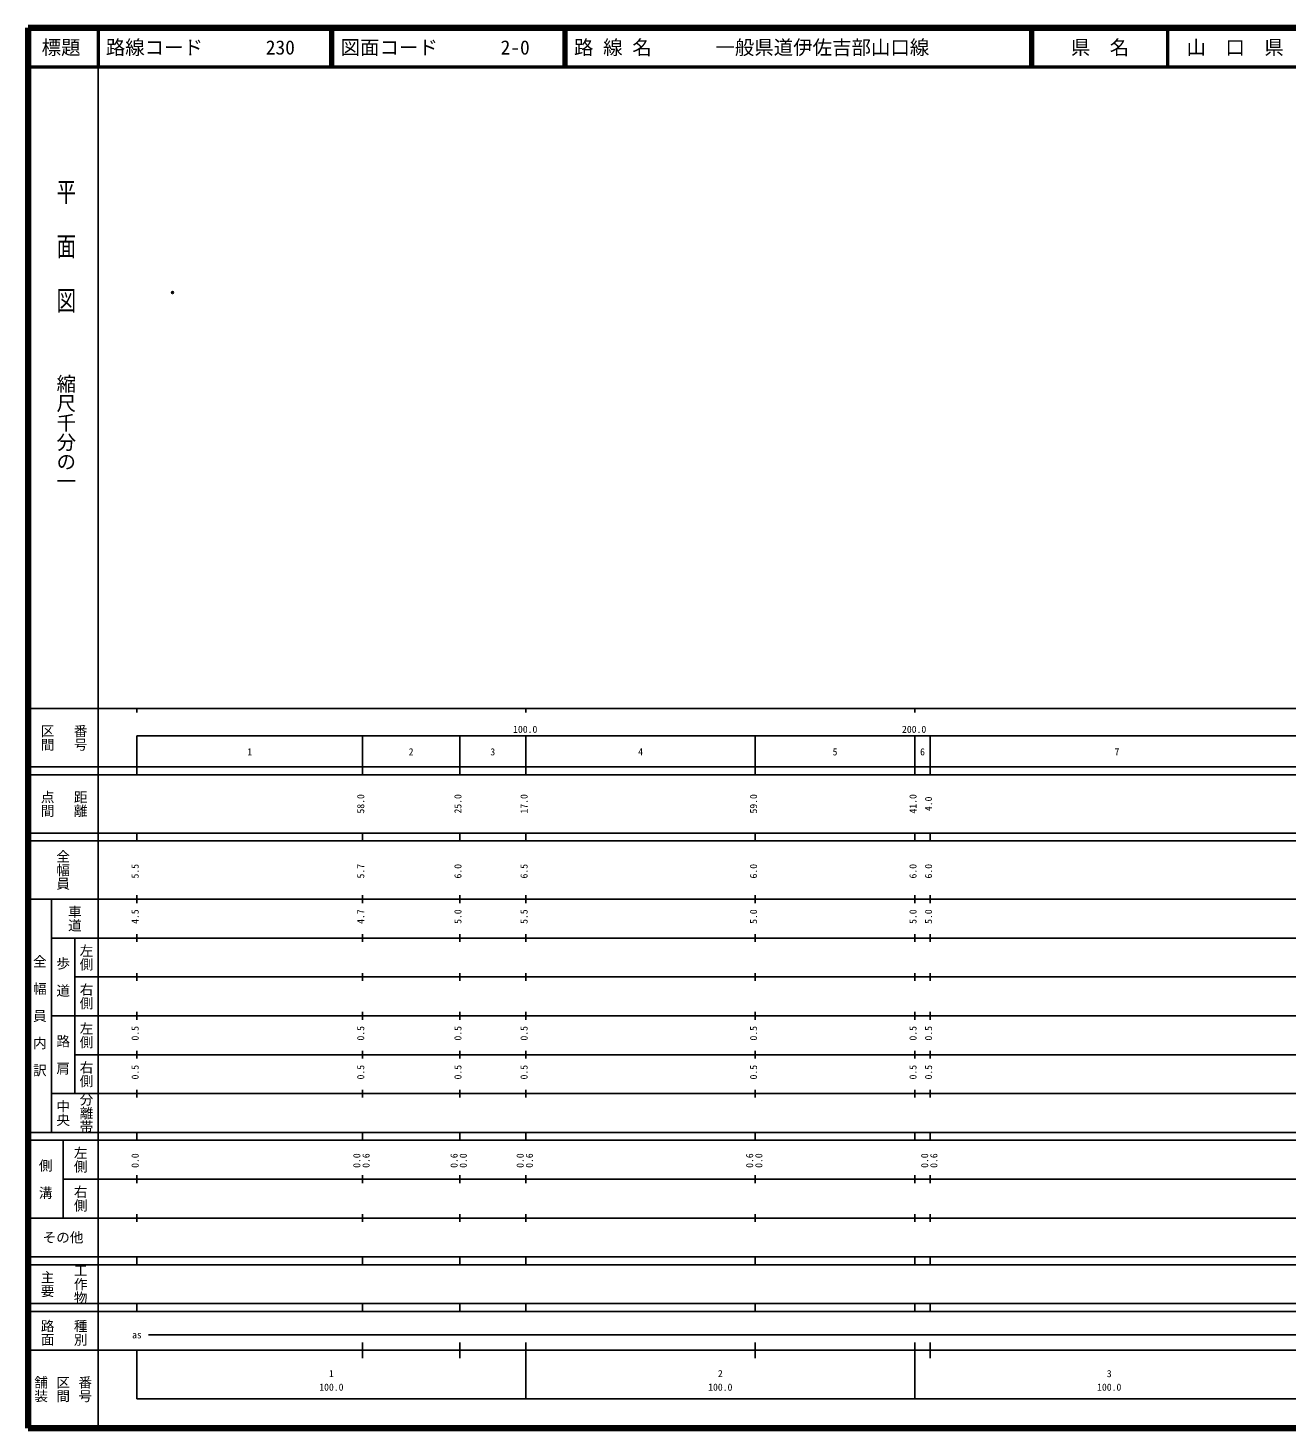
# Model space of a CAD drawing. Units: millimetres on the paper. Extents: x 40 to 680, y 20 to 380.
# Drawn here: x 40 to 363.7, y 20 to 380 of the extents above; entities that cross this region are included whole.
import ezdxf
from ezdxf.enums import TextEntityAlignment as Align

# ---------------------------------------------------------------- set-up
doc = ezdxf.new("R2010")
doc.units = ezdxf.units.MM
doc.header["$PDMODE"] = 32
doc.header["$PDSIZE"] = 0.5
doc.layers.add('M-OTRS', color=6, linetype='Continuous')
doc.layers.add('M-TTL-TXT', color=7, linetype='Continuous')
for name, color, linetype, lineweight in [('M-TTL', 2, 'Continuous', 140), ('M-TTL-BAND', 7, 'Continuous', 25), ('M-TTL-LINE', 7, 'Continuous', 50)]:
    doc.layers.add(name, color=color, linetype=linetype, lineweight=lineweight)
doc.styles.add('@ＭＳ ゴシック', font='')
doc.styles.add('ＭＳ ゴシック', font='')
doc.styles.get('@ＭＳ ゴシック').set_extended_font_data('@MS Gothic')
doc.styles.get('ＭＳ ゴシック').set_extended_font_data('MS Gothic')

msp = doc.modelspace()

# ---------------------------------------------------------------- linework, layer by layer
at = {"layer": 'M-OTRS'}
msp.add_point((77.188, 311.954), dxfattribs=at)
at = {"layer": 'M-TTL'}
for p, q in [((40, 380), (40, 20)), ((680, 380), (40, 380)), ((40, 20), (680, 20))]:
    msp.add_line(p, q, dxfattribs=at)
at = {"layer": 'M-TTL-BAND'}
for p, q in [((58, 370), (58, 20)), ((40, 205), (579, 205)), ((68, 205), (68, 204)), ((168, 205), (168, 204)), ((268, 205), (268, 204)), ((68, 198), (579, 198)), ((68, 198), (68, 188)), ((126, 188), (126, 198)), ((151, 188), (151, 198)), ((168, 188), (168, 198)), ((227, 188), (227, 198)), ((268, 188), (268, 198)), ((272, 188), (272, 198)), ((40, 190), (579, 190)), ((40, 188), (579, 188)), ((40, 173), (579, 173)), ((68, 171), (68, 173)), ((126, 171), (126, 173)), ((151, 171), (151, 173)), ((168, 171), (168, 173)), ((227, 171), (227, 173)), ((268, 171), (268, 173)), ((272, 171), (272, 173)), ((40, 171), (579, 171)), ((40, 156), (579, 156)), ((46, 96), (46, 156)), ((68, 155), (68, 157)), ((126, 155), (126, 157)), ((151, 155), (151, 157)), ((168, 155), (168, 157)), ((227, 155), (227, 157)), ((268, 155), (268, 157)), ((272, 155), (272, 157)), ((46, 146), (579, 146)), ((52, 146), (52, 106)), ((68, 145), (68, 147)), ((126, 145), (126, 147)), ((151, 145), (151, 147)), ((168, 145), (168, 147)), ((227, 145), (227, 147)), ((268, 145), (268, 147)), ((272, 145), (272, 147)), ((68, 135), (68, 137)), ((126, 135), (126, 137)), ((151, 135), (151, 137)), ((168, 135), (168, 137)), ((227, 135), (227, 137)), ((268, 135), (268, 137)), ((272, 135), (272, 137)), ((52, 136), (579, 136)), ((46, 126), (579, 126)), ((68, 125), (68, 127)), ((126, 125), (126, 127)), ((151, 125), (151, 127)), ((168, 125), (168, 127)), ((227, 125), (227, 127)), ((268, 125), (268, 127)), ((272, 125), (272, 127)), ((52, 116), (579, 116)), ((68, 115), (68, 117)), ((126, 115), (126, 117)), ((151, 115), (151, 117)), ((168, 115), (168, 117)), ((227, 115), (227, 117)), ((268, 115), (268, 117)), ((272, 115), (272, 117)), ((46, 106), (579, 106)), ((68, 105), (68, 107)), ((126, 105), (126, 107)), ((151, 105), (151, 107)), ((168, 105), (168, 107)), ((227, 105), (227, 107)), ((268, 105), (268, 107)), ((272, 105), (272, 107)), ((40, 96), (579, 96)), ((40, 94), (579, 94)), ((49, 94), (49, 74)), ((68, 94), (68, 96)), ((126, 94), (126, 96)), ((151, 94), (151, 96)), ((168, 94), (168, 96)), ((227, 94), (227, 96)), ((268, 94), (268, 96)), ((272, 94), (272, 96)), ((49, 84), (579, 84)), ((68, 83), (68, 85)), ((126, 83), (126, 85)), ((151, 83), (151, 85)), ((168, 83), (168, 85)), ((227, 83), (227, 85)), ((268, 83), (268, 85)), ((272, 83), (272, 85)), ((40, 74), (579, 74)), ((68, 73), (68, 75)), ((126, 73), (126, 75)), ((151, 73), (151, 75)), ((168, 73), (168, 75)), ((227, 73), (227, 75)), ((268, 73), (268, 75)), ((272, 73), (272, 75)), ((40, 64), (579, 64)), ((40, 62), (579, 62)), ((68, 62), (68, 64)), ((126, 62), (126, 64)), ((151, 62), (151, 64)), ((168, 62), (168, 64)), ((227, 62), (227, 64)), ((268, 62), (268, 64)), ((272, 62), (272, 64)), ((40, 52), (579, 52)), ((68, 50), (68, 52)), ((126, 50), (126, 52)), ((151, 50), (151, 52)), ((168, 50), (168, 52)), ((227, 50), (227, 52)), ((268, 50), (268, 52)), ((272, 50), (272, 52)), ((40, 50), (579, 50)), ((71, 44), (565, 44)), ((40, 40), (579, 40)), ((68, 40), (68, 27.5)), ((126, 38), (126, 42)), ((151, 38), (151, 42)), ((168, 27.5), (168, 42)), ((227, 38), (227, 42)), ((268, 27.5), (268, 42)), ((272, 38), (272, 42)), ((68, 27.5), (579, 27.5))]:
    msp.add_line(p, q, dxfattribs=at)
at = {"layer": 'M-TTL-LINE'}
for p, q in [((58, 380), (58, 370)), ((117.75, 380), (117.75, 370)), ((118.25, 380), (118.25, 370)), ((177.75, 380), (177.75, 370)), ((178.25, 380), (178.25, 370)), ((297.75, 380), (297.75, 370)), ((298.25, 380), (298.25, 370)), ((333, 380), (333, 370)), ((40, 370), (680, 370))]:
    msp.add_line(p, q, dxfattribs=at)

# ---------------------------------------------------------------- texts
at = {"layer": 'M-TTL-BAND', "style": '@ＭＳ ゴシック', "width": 1.4}
msp.add_text('平  面  図', height=3.666, rotation=270, dxfattribs=at).set_placement((49.777, 306.475), align=Align.MIDDLE_RIGHT)
at = {"layer": 'M-TTL-BAND', "style": '@ＭＳ ゴシック'}
msp.add_text('縮尺千分の一', height=3.666, rotation=270, dxfattribs=at).set_placement((49.777, 261.03), align=Align.MIDDLE_RIGHT)
for s, p in [('区間', (45, 197.5)), ('番号', (53.5, 197.5)), ('点間', (45, 180.5)), ('距離', (53.5, 180.5)), ('全幅員', (49, 163.5)), ('車道', (52, 151)), ('左側', (55, 141)), ('全\u3000幅\u3000員\u3000内\u3000訳', (43, 126)), ('歩\u3000道', (49, 136)), ('右側', (55, 131)), ('左側', (55, 121)), ('路\u3000肩', (49, 116)), ('右側', (55, 111)), ('分離帯', (55, 101)), ('中央', (49, 101)), ('左側', (53.5, 89)), ('側\u3000溝', (44.5, 84)), ('右側', (53.5, 79)), ('工作物', (53.5, 57)), ('主要', (45, 57)), ('路面', (45, 44.5)), ('種別', (53.5, 44.5)), ('舗装', (43.333, 30)), ('区間', (49, 30)), ('番号', (54.667, 30))]:
    msp.add_text(s, height=2.566, rotation=270, dxfattribs=at).set_placement(p, align=Align.MIDDLE_CENTER)
at = {"layer": 'M-TTL-BAND', "style": 'ＭＳ ゴシック'}
for s, p in [('100.0', (167.844, 198.195)), ('200.0', (267.844, 198.195)), ('1', (97, 192.405)), ('2', (138.5, 192.405)), ('3', (159.5, 192.405)), ('4', (197.5, 192.405)), ('5', (247.5, 192.405)), ('6', (270, 192.405)), ('7', (320, 192.405)), ('as', (68, 42.5)), ('1', (118, 32.523)), ('2', (218, 32.523)), ('3', (318, 32.523)), ('100.0', (118, 29.033)), ('100.0', (218, 29.033)), ('100.0', (318, 29.033))]:
    msp.add_text(s, height=1.833, dxfattribs=at).set_placement(p, align=Align.BOTTOM_CENTER)
for s, p in [('58.0', (127, 180.5)), ('25.0', (152, 180.5)), ('17.0', (169, 180.5)), ('59.0', (228, 180.5)), ('41.0', (269, 180.5)), ('4.0', (273, 180.5)), ('5.5', (69, 163.174)), ('5.7', (127, 163.174)), ('6.0', (152, 163.174)), ('6.5', (169, 163.174)), ('6.0', (228, 163.174)), ('6.0', (269, 163.174)), ('6.0', (273, 163.174)), ('4.5', (69, 151.5)), ('4.7', (127, 151.5)), ('5.0', (152, 151.5)), ('5.5', (169, 151.5)), ('5.0', (228, 151.5)), ('5.0', (269, 151.5)), ('5.0', (273, 151.5)), ('0.5', (69, 121.5)), ('0.5', (127, 121.5)), ('0.5', (152, 121.5)), ('0.5', (169, 121.5)), ('0.5', (228, 121.5)), ('0.5', (269, 121.5)), ('0.5', (273, 121.5)), ('0.5', (69, 111.5)), ('0.5', (127, 111.5)), ('0.5', (152, 111.5)), ('0.5', (169, 111.5)), ('0.5', (228, 111.5)), ('0.5', (269, 111.5)), ('0.5', (273, 111.5)), ('0.0', (69, 88.764)), ('0.0', (126, 88.764)), ('0.6', (128.37, 88.764)), ('0.6', (151, 88.764)), ('0.0', (153.37, 88.764)), ('0.0', (168, 88.764)), ('0.6', (170.37, 88.764)), ('0.6', (227, 88.764)), ('0.0', (229.37, 88.764)), ('0.0', (272, 88.764)), ('0.6', (274.37, 88.764))]:
    msp.add_text(s, height=1.833, rotation=90, dxfattribs=at).set_placement(p, align=Align.BOTTOM_CENTER)
msp.add_text('その他', height=2.566, dxfattribs=at).set_placement((49, 69), align=Align.MIDDLE_CENTER)
at = {"layer": 'M-TTL-TXT', "style": 'ＭＳ ゴシック'}
for s, p in [('標題', (48.5, 375)), ('県\u3000名', (315.625, 375)), ('山\u3000口\u3000県', (350.375, 375))]:
    msp.add_text(s, height=3.666, dxfattribs=at).set_placement(p, align=Align.MIDDLE_CENTER)
for s, p in [('路線コード', (60, 375)), ('230', (101.142, 375)), ('図面コード', (120.38, 375)), ('2-0', (161.521, 375)), ('路 線 名', (180.38, 375)), ('一般県道伊佐吉部山口線', (216.734, 375))]:
    msp.add_text(s, height=3.666, dxfattribs=at).set_placement(p, align=Align.MIDDLE_LEFT)

doc.saveas('drawing.dxf')
